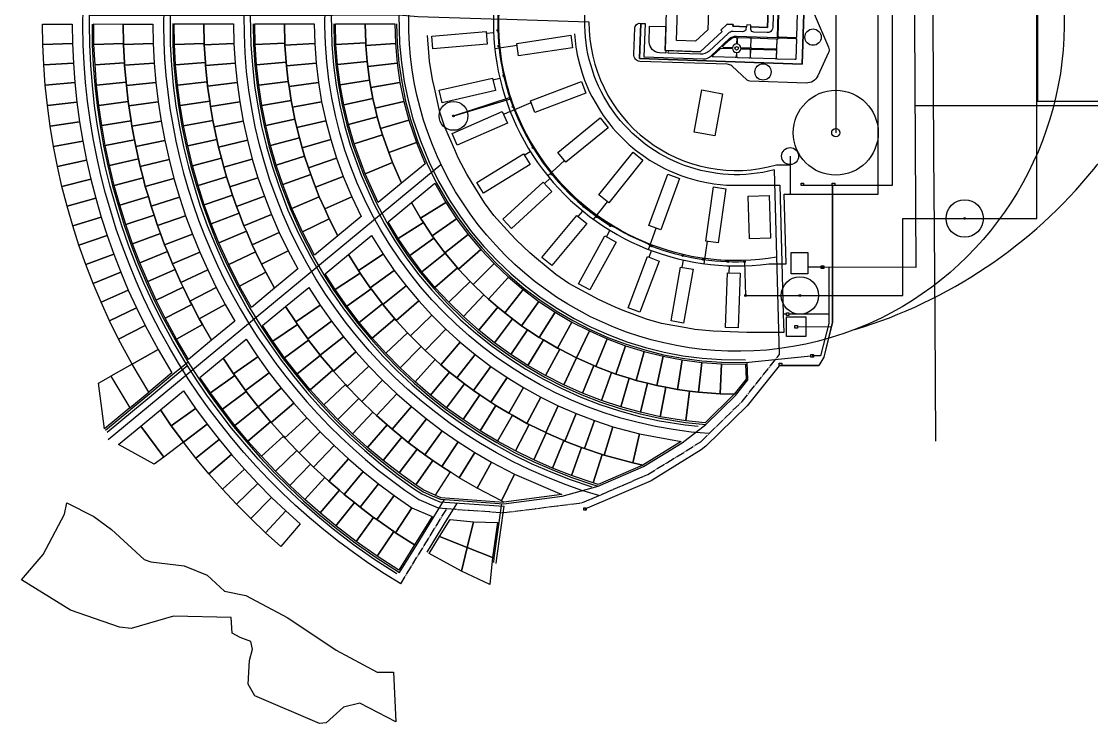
# Model space of a CAD drawing. Header units: millimetres. Extents: x 2242211 to 2245579, y 377443 to 383867.
# Drawn here: x 2242869 to 2244129, y 377443 to 378270 of the extents above; entities that cross this region are included whole.
import ezdxf

# ---------------------------------------------------------------- set-up
doc = ezdxf.new("R2010")
doc.units = ezdxf.units.MM
doc.linetypes.add('DIVIDE', pattern=[26.5, 20, -1.5, 1, -1.5, 1, -1.5])

msp = doc.modelspace()

# ---------------------------------------------------------------- linework, layer by layer
for points in [[(2243643, 381159.8), (2243643, 381161.1), (2243682.6, 381161.1), (2243719.3, 380829.5, 0.151837), (2243765.3, 380732.6, -0.160792), (2243826.1, 380607.7), (2243884.2, 380115.2), (2243901, 379940), (2243894, 379114.7), (2243894, 378076.6), (2243826.5, 378076.6)], [(2243269, 378778.4, 0.49522), (2243336.6, 377706.9), (2243359.6, 377697), (2243369.8, 377696.2)]]:
    msp.add_lwpolyline(points, format="xyb")
at = {"color": 141, "true_color": 0xadddf7}
for points in [[(2243877.7, 378066.5), (2243877.7, 378453.1), (2243877.7, 378501.5), (2243877.7, 379946.7), (2243877.7, 379969.4), (2243863.9, 380113), (2243805.8, 380605.2), (2243809.5, 380617.2), (2243984.7, 380633.1), (2243984.7, 380829.4)], [(2243811.6, 378453.1), (2243827.7, 378453.1), (2243827.7, 378138.9)], [(2243310.7, 377619.4), (2243285, 377636), (2243259.9, 377653.6), (2243235.9, 377672), (2243217.3, 377687.3), (2243199.1, 377703.3), (2243181.5, 377719.8), (2243164.4, 377736.8), (2243147.8, 377754.4), (2243131.8, 377772.5), (2243116.4, 377791.1), (2243101.6, 377810.2), (2243087.3, 377829.7), (2243074.9, 377848), (2243061.2, 377869.4), (2243047.1, 377893.5), (2243033.8, 377918), (2243023, 377939.6), (2243012.9, 377961.6), (2243003.6, 377983.9), (2242994.9, 378006.4), (2242987, 378029.3), (2242979.9, 378052.5), (2242973.3, 378075.6), (2242967.6, 378099.1), (2242962.7, 378122.7), (2242958.5, 378146.5), (2242955, 378170.4), (2242952.4, 378194.5), (2242950.5, 378218.5), (2242949.3, 378242.7), (2242949, 378266.8), (2242949, 378277.3)], [(2243044.1, 378277.4), (2243044.1, 378242.6), (2243045.4, 378218.4), (2243047.7, 378194.3), (2243050.8, 378170.3), (2243054.9, 378145.9), (2243059.8, 378122.2), (2243065.5, 378098.7), (2243072.1, 378075.4), (2243079.5, 378052.4), (2243087.7, 378029.6), (2243096.8, 378007.2), (2243108.3, 377981.5), (2243121.2, 377955.8), (2243135.2, 377930.7), (2243148.5, 377909), (2243160.8, 377890.5), (2243174.8, 377870.9), (2243189.6, 377851.7), (2243205, 377833.1), (2243221.1, 377815), (2243237.9, 377797.6), (2243255.2, 377780.8), (2243273.2, 377764.6), (2243291.7, 377749), (2243310.8, 377734.2), (2243330.4, 377720), (2243340.2, 377713.5), (2243354.2, 377707.5), (2243361.4, 377704.3), (2243436.8, 377699), (2243437.3, 377699.1)], [(2243138.3, 378277.4), (2243139.1, 378242.5), (2243140.8, 378218.3), (2243143.4, 378194.1), (2243147.1, 378170.1), (2243151.7, 378146.2), (2243157.4, 378122.6), (2243164.1, 378099.3), (2243171.8, 378076.2), (2243182.7, 378047.8), (2243195.2, 378020.1), (2243209.5, 377992.3), (2243222.3, 377970.2), (2243234.3, 377951.4), (2243248.1, 377931.6), (2243262.8, 377912.3), (2243278.2, 377893.7), (2243294.4, 377875.7), (2243311.4, 377858.4), (2243329.1, 377841.9), (2243347.5, 377826.1), (2243366.5, 377811.1), (2243386, 377797.1), (2243406.2, 377783.8), (2243427, 377771.3), (2243448.3, 377759.7), (2243470, 377749.1), (2243492.2, 377739.4), (2243514.8, 377730.6), (2243540.5, 377721.9)], [(2243233.4, 378277.5), (2243234.2, 378242.7), (2243236.2, 378218.6), (2243239.3, 378194.6), (2243243.6, 378170.8), (2243249.1, 378147.3), (2243255.9, 378124.1), (2243268.8, 378088.7), (2243284.2, 378054.5), (2243296.5, 378031.4), (2243308.4, 378011.7), (2243322, 377991.5), (2243336.5, 377972.1), (2243352.1, 377953.5), (2243368.5, 377935.7), (2243385.9, 377918.7), (2243404, 377902.7), (2243423, 377887.5), (2243442.2, 377873.7), (2243462.6, 377860.6), (2243483.6, 377848.5), (2243505.3, 377837.5), (2243527.4, 377827.6), (2243550, 377818.8), (2243573.1, 377811.3), (2243596.5, 377804.8), (2243620.2, 377799.6), (2243650.3, 377794.8), (2243665.7, 377793.2)], [(2243313.1, 378277.5), (2243314.2, 378244.1), (2243316.2, 378221.5), (2243319.5, 378199.1), (2243324.2, 378176.7), (2243329.9, 378155.2), (2243338.6, 378129.3), (2243348.9, 378104.3), (2243359.9, 378081.8), (2243372.8, 378059.4), (2243385.3, 378040.5), (2243398.9, 378022.3), (2243413.5, 378004.8), (2243429, 377988.3), (2243445.5, 377972.6), (2243462.8, 377958), (2243481, 377944.3), (2243499.9, 377931.7), (2243519.5, 377920.2), (2243539.7, 377909.9), (2243560.5, 377900.7), (2243581.8, 377892.7), (2243603.5, 377886), (2243625.5, 377880.5), (2243647.8, 377876.2), (2243670.4, 377873.3), (2243693.2, 377871.7), (2243721.6, 377871.4)], [(2243416.3, 378256.2), (2243424.8, 378256.9)], [(2243426.2, 378238.1), (2243452.4, 378242.1)], [(2243424.1, 378201.1), (2243432.2, 378203)], [(2243444.3, 378163.9), (2243468.9, 378174.6)], [(2243444.3, 378163.9), (2243436.5, 378160.5)], [(2243460.9, 378112.4), (2243468, 378116.8)], [(2243488.5, 378088), (2243508.3, 378106.1)], [(2243773.9, 378111.3), (2243773.9, 378066.5)], [(2243484.7, 378079.1), (2243491, 378084.9)], [(2243542.4, 378036.8), (2243558.9, 378057.5)], [(2243524.4, 378040.2), (2243529.7, 378046.6)], [(2243557.7, 378016.3), (2243561.8, 378023.9)], [(2243607.1, 378001.5), (2243616.3, 378026.5)], [(2243672.9, 377984.5), (2243676.6, 378011)], [(2243607.8, 377992.3), (2243610.8, 378000.1)], [(2243647, 377980.4), (2243648.5, 377988.9)], [(2243702.2, 377973.8), (2243702.5, 377982.1)], [(2242969.7, 377786.4), (2242999.6, 377811.1), (2243022, 377829.6), (2243049.2, 377852.1), (2243064.3, 377864.6)], [(2243346.4, 377644.8), (2243358.7, 377664.9), (2243371.1, 377685), (2243382.2, 377702.9)], [(2243428, 377631.6), (2243428.6, 377638), (2243437.3, 377699.1)]]:
    msp.add_lwpolyline(points, dxfattribs=at)
for points in [[(2243872.2, 380434.1), (2243909.5, 380117.9), (2243926.5, 379941.1), (2243923.9, 379647.6), (2243923.8, 379627.6), (2243919.8, 379159.7), (2243919.5, 379124.6), (2243917.2, 378858.4), (2243918.3, 378640.9), (2243918.7, 378559), (2243921.9, 377980), (2243921.9, 377980)], [(2243823.7, 378076.6), (2243823.7, 377915.2), (2243813.6, 377874.5), (2243807.8, 377864.5), (2243761.2, 377864.5), (2243723.4, 377817.1), (2243674.8, 377769.6), (2243669.3, 377765.5), (2243610.4, 377729.1), (2243532.4, 377695.7)], [(2243823.6, 378076.6), (2243823.6, 377915.3), (2243813.5, 377874.6), (2243807.8, 377864.6), (2243764.2, 377864.6)], [(2243823.5, 378076.6), (2243823.5, 377915.3), (2243822.2, 377909.9), (2243782.5, 377910.2)], [(2243823.5, 378076.6), (2243786.9, 378076.6)]]:
    msp.add_lwpolyline(points)
at = {"ltscale": 0.5}
for points in [[(2243909.7, 380312.3), (2243932.4, 380116.9), (2243943, 380010.5), (2243948.4, 379955.7), (2243939.1, 378854.3), (2243940.2, 378630.1), (2243940.8, 378514.7), (2243942.8, 378114.4), (2243943.4, 378024.4), (2243944.2, 377918.8), (2243945.2, 377775.6)], [(2242971.1, 377777.8), (2243362.7, 378101.5)], [(2243755.3, 378095), (2243761.2, 377877.4)]]:
    msp.add_lwpolyline(points, dxfattribs=at)
for points in [[(2243850, 377907, 0.149209), (2244131.5, 378095.9, -0.002745), (2244198, 378175.6, -0.007065), (2244366.7, 378370.2, -0.021203), (2244487.6, 378485.1, -0.022802), (2244581.9, 378561.3, -0.032688), (2244793.7, 378703, -0.064966), (2245267.1, 378899.8)], [(2243315.4, 377607.8, -0.489306), (2243169.2, 378815.7, -0.1481)], [(2243548.8, 377711.5, -0.675308), (2243442.4, 378782.3, -0.137026)], [(2243678.6, 377784.5, -0.812564), (2243546.9, 378724.6, -0.128175)], [(2243758.1, 377992.2, -1.156546), (2243744.8, 378546.4, -1.125051)], [(2243755.3, 378095, -1.259301), (2243747.8, 378443.4, -1.287554)]]:
    msp.add_lwpolyline(points, format="xyb", dxfattribs=at)
at = {"color": 32, "true_color": 0xcd6928}
for points in [[(2243979.5, 378037.9), (2244064.4, 378037.9), (2244064.4, 378799.3)], [(2244065.4, 378799.3), (2244065.4, 378175.9), (2244214.2, 378175.9), (2244335.3, 378084.6), (2244366.5, 378124.4)], [(2243444.4, 378178.4), (2243377.6, 378158.3)], [(2243785.5, 377947.2), (2243906.5, 377947.2), (2243906.5, 378037.9), (2243979.5, 378037.9)], [(2243720.2, 377987.1), (2243721.5, 377947.2), (2243785.5, 377947.2)]]:
    msp.add_lwpolyline(points, dxfattribs=at)
at = {"ltscale": 0.5}
msp.add_lwpolyline([(2243881.3, 377920.5, -0.744104), (2243379.1, 378465.8, -0.373362), (2243863.2, 378624.6, -0.637255)], format="xyb", close=True, dxfattribs=at)
at = {"color": 141, "true_color": 0xadddf7}
for points in [[(2243877.7, 378501.5), (2243751.1, 378501.5), (2243749.5, 378554.7), (2243711.7, 378554.7, 1.070125), (2243749, 377984.5), (2243769.3, 377984.5), (2243767.1, 378066.5), (2243877.7, 378066.5)], [(2242949, 378277.3), (2243025.6, 378277.4), (2243045.2, 378277.4), (2243122.6, 378277.4), (2243140.2, 378277.4), (2243217.2, 378277.4), (2243235.1, 378277.4), (2243313.1, 378277.5), (2243335.6, 378275.6), (2243421.9, 378272.9), (2243440.3, 378272.4), (2243537.1, 378269.4, 0.500083), (2243758.1, 378101), (2243773.9, 378101)]]:
    msp.add_lwpolyline(points, format="xyb", dxfattribs=at)
at = {"color": 32, "true_color": 0xcd6928}
for points in [[(2243661.1, 378545.2, 0.457866), (2243444.4, 378178.4, 0.418295)], [(2243377.6, 378158.7), (2243444.7, 378180.7, 0.221533), (2243606.8, 378008), (2243610.7, 378005.4)], [(2243444.4, 378178.4, 0.174001), (2243562.5, 378029.3, 0.278184)], [(2243610.7, 378005.4, 0.099937), (2243720.2, 377987.1)]]:
    msp.add_lwpolyline(points, format="xyb", dxfattribs=at)
at = {"color": 11, "true_color": 0xf27172}
for points in [[(2243780.1, 378322, -0.299086), (2243785.5, 378318.6), (2243819.1, 378239.6, -0.2275), (2243819.3, 378233.5), (2243806.7, 378205.8, -0.291005), (2243792.8, 378197.3), (2243726.7, 378199.6, -0.148537), (2243723.5, 378200.7), (2243705.3, 378217.7, 0.165352), (2243699.9, 378219.4), (2243597.1, 378222.9, -0.422834), (2243590, 378231.2), (2243591, 378261.8, -0.369897), (2243596.4, 378267.7), (2243598.1, 378267.6), (2243596.7, 378226.2), (2243788.1, 378219.7), (2243790.1, 378279), (2243796.8, 378282.9)], [(2243748.3, 378294), (2243750.9, 378293.9, -0.36995), (2243754.5, 378290.4), (2243753.5, 378262.6, -0.420223), (2243746.5, 378256.7), (2243731.4, 378257.2, -0.366849), (2243727.6, 378260.6), (2243727.7, 378263.5), (2243747.2, 378262.8)], [(2243598.1, 378267.6), (2243603.3, 378267.5), (2243601.9, 378228.2), (2243671.6, 378225.9, 0.213449), (2243680.9, 378229.6), (2243702.5, 378249.8, -0.182271), (2243710.7, 378252.6), (2243758.9, 378250.9), (2243759.9, 378280), (2243765.7, 378279.8), (2243790.1, 378279), (2243788.1, 378219.7), (2243596.7, 378226.2)], [(2243782.4, 378279.1), (2243781.5, 378251.6, -0.414214), (2243780.4, 378250.6), (2243760.9, 378251.3, -0.414214), (2243759.9, 378252.3), (2243760.8, 378279.2), (2243766.9, 378279), (2243766.9, 378279.6)], [(2243627.6, 378263.9), (2243626.7, 378235.7), (2243627.8, 378235.6), (2243627.7, 378232.6), (2243620.1, 378232.9, -0.373779), (2243607.9, 378245.5), (2243608.5, 378264.5)], [(2243722.1, 378263.7), (2243722, 378260.5, -0.274212), (2243717.9, 378257.7), (2243706.7, 378258.1, 0.198544), (2243701, 378255.7), (2243678.5, 378234.8, -0.17266), (2243668.2, 378231.2), (2243630.5, 378232.5), (2243630.6, 378235.5), (2243668.2, 378234.2), (2243693.8, 378258.1), (2243692.3, 378259.8), (2243699.7, 378266.6), (2243706.7, 378266.4), (2243706.6, 378264.2)], [(2243695, 378241.1), (2243702.1, 378247.7, -0.179306), (2243709.5, 378251.2), (2243710.3, 378251.1, -0.414214), (2243711.2, 378250.1), (2243711, 378243.4, 0.37633), (2243706, 378239), (2243695.6, 378239.3, -0.668474)], [(2243711.8, 378243.3), (2243712, 378250.1, -0.414214), (2243713, 378251), (2243726.6, 378250.6, -0.414214), (2243727.6, 378249.5), (2243727.2, 378239.3, -0.414214), (2243726.2, 378238.3), (2243716, 378238.6, 0.351521)], [(2243729.1, 378250.5), (2243757.3, 378249.5, -0.414214), (2243758.3, 378248.5), (2243757.9, 378238.2, -0.414214), (2243756.9, 378237.2), (2243728.7, 378238.2, -0.414214), (2243727.7, 378239.2), (2243728.1, 378249.5, -0.414214)], [(2243758, 378226.6), (2243758.8, 378249.5), (2243759.8, 378249.4), (2243759.8, 378249.7, -0.414214), (2243760.8, 378250.7), (2243780.4, 378250, -0.414214), (2243781.4, 378249), (2243780.6, 378225.8, -0.414214), (2243779.6, 378224.9), (2243759, 378225.6, -0.414214)], [(2243692.7, 378238.5), (2243706, 378238.1, 0.378713), (2243710.7, 378233.3), (2243710.5, 378228.2, -0.414214), (2243709.4, 378227.3), (2243683.6, 378228.1, -0.668474), (2243683, 378229.9), (2243692, 378238.2, -0.1987)], [(2243711.3, 378228.2), (2243711.4, 378233.3, 0.353866), (2243716, 378237.7), (2243726.2, 378237.4, -0.414214), (2243727.1, 378236.3), (2243726.8, 378227.7, -0.414214), (2243725.8, 378226.7), (2243712.2, 378227.2, -0.414214)], [(2243728.7, 378237.3), (2243756.9, 378236.3, -0.414214), (2243757.8, 378235.3), (2243757.5, 378226.6, -0.414214), (2243756.5, 378225.7), (2243728.3, 378226.6, -0.414214), (2243727.3, 378227.7), (2243727.6, 378236.3, -0.414214)]]:
    msp.add_lwpolyline(points, format="xyb", close=True, dxfattribs=at)
msp.add_lwpolyline([(2243748.3, 378294.2), (2243747.2, 378262.8), (2243727.7, 378263.5), (2243727.8, 378265.6), (2243722.8, 378265.8), (2243722.7, 378263.7), (2243706.6, 378264.2), (2243706.7, 378266.4), (2243699.7, 378266.6), (2243692.3, 378259.8), (2243693.8, 378258.1), (2243668.2, 378234.2), (2243626.7, 378235.7), (2243629, 378303.7)], dxfattribs=at)
msp.add_lwpolyline([(2243640.1, 378247.4), (2243641.3, 378283.8), (2243677.8, 378282.6), (2243677.1, 378260.1), (2243662.6, 378246.6)], close=True, dxfattribs=at)
for points in [[(2242894, 378242.7), (2242893.6, 378266.8), (2242928.6, 378266.8), (2242928.9, 378243.8)], [(2242954.3, 378242.8), (2242954, 378266.9), (2242988.6, 378266.8), (2242989, 378244)], [(2242989, 378242.6), (2242989, 378244), (2242988.6, 378266.8), (2243023.6, 378266.8), (2243024, 378243.8)], [(2243049.1, 378242.7), (2243048.6, 378266.9), (2243083.6, 378266.9), (2243084, 378244.1)], [(2243084.1, 378242.4), (2243084, 378244.1), (2243083.6, 378266.9), (2243118.6, 378267), (2243119.1, 378243.8)], [(2243144.1, 378242.7), (2243143.6, 378267), (2243178.6, 378267), (2243179.1, 378244.3)], [(2243179.2, 378242.1), (2243179.1, 378244.3), (2243178.6, 378267), (2243213.6, 378267), (2243214.2, 378243.8)], [(2243239.2, 378242.9), (2243238.6, 378267), (2243273.6, 378267.1), (2243274.2, 378244.8)], [(2243274.4, 378241.7), (2243274.2, 378244.8), (2243273.6, 378267.1), (2243308.5, 378267.1), (2243309.2, 378243.8)], [(2242895.1, 378218.7), (2242894, 378242.7), (2242928.9, 378243.8), (2242930, 378220.8)], [(2242955.5, 378218.9), (2242954.3, 378242.8), (2242989, 378244), (2242989, 378242.6), (2242990.1, 378221.1)], [(2242990.3, 378218.4), (2242990.1, 378221.1), (2242989, 378242.6), (2243024, 378243.8), (2243025.2, 378220.9)], [(2243050.4, 378218.8), (2243049.1, 378242.7), (2243084, 378244.1), (2243084.1, 378242.4), (2243085.4, 378221.4)], [(2243085.6, 378218.1), (2243085.4, 378221.4), (2243084.1, 378242.4), (2243119.1, 378243.8), (2243120.5, 378220.9)], [(2243145.7, 378218.7), (2243144.1, 378242.7), (2243179.1, 378244.3), (2243179.2, 378242.1), (2243180.6, 378221.8), (2243145.7, 378218.7)], [(2243181.1, 378217.6), (2243180.6, 378221.8), (2243179.2, 378242.1), (2243214.2, 378243.8), (2243215.8, 378220.9)], [(2243241.1, 378219.1), (2243239.2, 378242.9), (2243274.2, 378244.8), (2243274.4, 378241.7), (2243275.9, 378222.7)], [(2243276.7, 378216.8), (2243275.9, 378222.7), (2243274.4, 378241.7), (2243309.2, 378243.8), (2243311.3, 378220.9)], [(2242896.9, 378194.8), (2242895.1, 378218.7), (2242930, 378220.8), (2242931.7, 378197.9)], [(2242957.4, 378194.9), (2242955.5, 378218.9), (2242990.1, 378221.1), (2242990.3, 378218.4), (2242992, 378198.3)], [(2242992.4, 378194.4), (2242990.3, 378218.4), (2243025.2, 378220.9), (2243027.2, 378197.9)], [(2243052.6, 378194.9), (2243050.4, 378218.8), (2243085.4, 378221.4), (2243085.6, 378218.1), (2243087.5, 378198.8)], [(2243085.6, 378218.1), (2243120.5, 378220.9), (2243122.8, 378198), (2243088, 378193.8), (2243087.5, 378198.8)], [(2243145.7, 378218.7), (2243180.6, 378221.8), (2243181.1, 378217.6), (2243183.1, 378199.3), (2243148.4, 378194.8)], [(2243181.1, 378217.6), (2243215.8, 378220.9), (2243218.5, 378198.1), (2243184, 378193.2), (2243183.1, 378199.3)], [(2243241.1, 378219.1), (2243275.9, 378222.7), (2243276.7, 378216.8), (2243278.8, 378200.8), (2243244.2, 378195.4)], [(2243280.4, 378192.1), (2243278.8, 378200.8), (2243276.7, 378216.8), (2243311.3, 378220.9), (2243314.6, 378198.2)], [(2242899.4, 378170.9), (2242896.9, 378194.8), (2242931.7, 378197.9), (2242934.1, 378175)], [(2242960, 378171.1), (2242957.4, 378194.9), (2242992, 378198.3), (2242992.4, 378194.4), (2242994.6, 378175.5)], [(2242995.2, 378170.4), (2242994.6, 378175.5), (2242992.4, 378194.4), (2243027.2, 378197.9), (2243029.9, 378175.1)], [(2243055.7, 378171.1), (2243052.6, 378194.9), (2243087.5, 378198.8), (2243088, 378193.8), (2243090.5, 378176.2)], [(2243091.4, 378169.7), (2243090.5, 378176.2), (2243088, 378193.8), (2243122.8, 378198), (2243125.9, 378175.2)], [(2243148.4, 378194.8), (2243183.1, 378199.3), (2243184, 378193.2), (2243186.5, 378177), (2243152, 378170.9)], [(2243184, 378193.2), (2243218.5, 378198.1), (2243222.3, 378175.4), (2243188, 378168.9), (2243186.5, 378177)], [(2243248.5, 378171.9), (2243244.2, 378195.4), (2243278.8, 378200.8), (2243280.4, 378192.1), (2243282.8, 378179)], [(2243280.4, 378192.1), (2243314.6, 378198.2), (2243319.3, 378175.6), (2243285.5, 378167.6), (2243282.8, 378179)], [(2242902.7, 378146.4), (2242899.4, 378170.9), (2242934.1, 378175), (2242937.3, 378151.7)], [(2242963.4, 378147.3), (2242960, 378171.1), (2242994.6, 378175.5), (2242995.2, 378170.4), (2242997.9, 378152.8)], [(2242998.9, 378146.5), (2242997.9, 378152.8), (2242995.2, 378170.4), (2243029.9, 378175.1), (2243033.4, 378152.4)], [(2243059.8, 378146.8), (2243055.7, 378171.1), (2243090.5, 378176.2), (2243091.4, 378169.7), (2243094.3, 378153.2)], [(2243095.7, 378145.7), (2243094.3, 378153.2), (2243091.4, 378169.7), (2243125.9, 378175.2), (2243130, 378152.6)], [(2243152, 378170.9), (2243186.5, 378177), (2243188, 378168.9), (2243190.8, 378154.8), (2243156.6, 378147.3)], [(2243188, 378168.9), (2243222.3, 378175.4), (2243227.1, 378153), (2243193.2, 378144.9), (2243190.8, 378154.8)], [(2243254, 378148.6), (2243248.5, 378171.9), (2243282.8, 378179), (2243285.5, 378167.6), (2243287.8, 378157.5)], [(2243285.5, 378167.6), (2243319.3, 378175.6), (2243325.1, 378153.7), (2243291.8, 378143.8), (2243287.8, 378157.5)], [(2243156.6, 378147.3), (2243190.8, 378154.8), (2243193.2, 378144.9), (2243196.1, 378132.8), (2243162.3, 378123.9)], [(2243260.6, 378125.6), (2243254, 378148.6), (2243287.8, 378157.5), (2243291.8, 378143.8), (2243294, 378136.2)], [(2242906.6, 378122.7), (2242902.7, 378146.4), (2242937.3, 378151.7), (2242941.1, 378129)], [(2242967.6, 378123.7), (2242963.4, 378147.3), (2242997.9, 378152.8), (2242998.9, 378146.5), (2243001.9, 378130.4)], [(2243003.4, 378122.7), (2243001.9, 378130.4), (2242998.9, 378146.5), (2243033.4, 378152.4), (2243037.7, 378129.8)], [(2243064.6, 378123.3), (2243059.8, 378146.8), (2243094.3, 378153.2), (2243095.7, 378145.7), (2243098.9, 378131)], [(2243100.9, 378121.9), (2243098.9, 378131), (2243095.7, 378145.7), (2243130, 378152.6), (2243134.9, 378130.1)], [(2243193.2, 378144.9), (2243227.1, 378153), (2243233, 378130.7), (2243199.4, 378121.1), (2243196.1, 378132.8)], [(2243291.8, 378143.8), (2243325.1, 378153.7), (2243333.9, 378127.5), (2243301.5, 378115.4), (2243294, 378136.2)], [(2242972.5, 378100.2), (2242967.6, 378123.7), (2243001.9, 378130.4), (2243003.4, 378122.7), (2243006.7, 378108)], [(2243008.7, 378099.1), (2243006.7, 378108), (2243003.4, 378122.7), (2243037.7, 378129.8), (2243042.7, 378107.3)], [(2243064.6, 378123.3), (2243098.9, 378131), (2243100.9, 378121.9), (2243104.3, 378108.9), (2243070.3, 378099.9)], [(2243107, 378098.3), (2243104.3, 378108.9), (2243100.9, 378121.9), (2243134.9, 378130.1), (2243140.7, 378107.8)], [(2243162.3, 378123.9), (2243196.1, 378132.8), (2243199.4, 378121.1), (2243202.3, 378111.1), (2243168.9, 378100.7)], [(2243199.4, 378121.1), (2243233, 378130.7), (2243239.8, 378108.8), (2243206.8, 378097.6), (2243202.3, 378111.1)], [(2243273.4, 378090.6), (2243260.6, 378125.6), (2243294, 378136.2), (2243301.5, 378115.4), (2243305.7, 378103.7)], [(2242911.3, 378099.1), (2242906.6, 378122.7), (2242941.1, 378129), (2242945.5, 378106.4)], [(2243301.5, 378115.4), (2243333.9, 378127.5), (2243344.2, 378102.4), (2243316.4, 378079.4), (2243305.7, 378103.7)], [(2242916.6, 378075.7), (2242911.3, 378099.1), (2242945.5, 378106.4), (2242950.6, 378084)], [(2242978.2, 378076.9), (2242972.5, 378100.2), (2243006.7, 378108), (2243008.7, 378099.1), (2243012.1, 378085.7)], [(2243014.7, 378075.7), (2243012.1, 378085.7), (2243008.7, 378099.1), (2243042.7, 378107.3), (2243048.4, 378085)], [(2243070.3, 378099.9), (2243104.3, 378108.9), (2243107, 378098.3), (2243110.5, 378087), (2243076.8, 378076.8)], [(2243114.1, 378075), (2243110.5, 378087), (2243107, 378098.3), (2243140.7, 378107.8), (2243147.4, 378085.8)], [(2243168.9, 378100.7), (2243202.3, 378111.1), (2243206.8, 378097.6), (2243209.5, 378089.6), (2243176.5, 378077.9)], [(2243206.8, 378097.6), (2243239.8, 378108.8), (2243247.7, 378087.2), (2243215.3, 378074.6), (2243209.5, 378089.6)], [(2243273.4, 378090.6), (2243305.7, 378103.7), (2243316.4, 378079.4), (2243288.8, 378056.6)], [(2242922.6, 378052.4), (2242916.6, 378075.7), (2242950.6, 378084), (2242956.3, 378061.7)], [(2242984.6, 378053.7), (2242978.2, 378076.9), (2243012.1, 378085.7), (2243014.7, 378075.7), (2243018.3, 378063.7)], [(2243021.5, 378052.5), (2243018.3, 378063.7), (2243014.7, 378075.7), (2243048.4, 378085), (2243054.9, 378063)], [(2243084.2, 378054), (2243076.8, 378076.8), (2243110.5, 378087), (2243114.1, 378075), (2243117.4, 378065.4)], [(2243122, 378052), (2243117.4, 378065.4), (2243114.1, 378075), (2243147.4, 378085.8), (2243154.9, 378064.1)], [(2243176.5, 378077.9), (2243209.5, 378089.6), (2243215.3, 378074.6), (2243219.6, 378063.3), (2243187.3, 378049.8)], [(2243226, 378049.1), (2243219.6, 378063.3), (2243215.3, 378074.6), (2243247.7, 378087.2), (2243257.7, 378063.4)], [(2243338.8, 378038.4), (2243328.2, 378056.7), (2243355.6, 378079.3), (2243368.6, 378056.8)], [(2243789.9, 378079.6), (2243789.9, 378076.6), (2243786.9, 378076.6), (2243786.9, 378079.6)], [(2243823.5, 378079.6), (2243826.5, 378079.6), (2243826.5, 378076.6), (2243823.5, 378076.6)], [(2242929.3, 378029.4), (2242922.6, 378052.4), (2242956.3, 378061.7), (2242962.7, 378039.6)], [(2242991.7, 378030.8), (2242984.6, 378053.7), (2243018.3, 378063.7), (2243021.5, 378052.5), (2243025.1, 378041.8)], [(2243029.2, 378029.6), (2243025.1, 378041.8), (2243021.5, 378052.5), (2243054.9, 378063), (2243062.2, 378041.1)], [(2243084.2, 378054), (2243117.4, 378065.4), (2243122, 378052), (2243125.2, 378044), (2243092.4, 378031.4)], [(2243122, 378052), (2243154.9, 378064.1), (2243163.2, 378042.6), (2243130.9, 378029.3), (2243125.2, 378044)], [(2243187.3, 378049.8), (2243219.6, 378063.3), (2243226, 378049.1), (2243231.2, 378037.5), (2243199.7, 378022.3)], [(2243231.2, 378037.5), (2243226, 378049.1), (2243257.7, 378063.4), (2243269, 378040.2), (2243241.4, 378017.4)], [(2243312.6, 378014.3), (2243300.8, 378034), (2243328.2, 378056.7), (2243338.8, 378038.4), (2243342.3, 378033.2)], [(2243352.6, 378017.6), (2243342.3, 378033.2), (2243338.8, 378038.4), (2243368.6, 378056.8), (2243381.2, 378037.6)], [(2242999.6, 378008.2), (2242991.7, 378030.8), (2243025.1, 378041.8), (2243029.2, 378029.6), (2243032.6, 378020.2)], [(2243037.5, 378006.9), (2243032.6, 378020.2), (2243029.2, 378029.6), (2243062.2, 378041.1), (2243070.1, 378019.6)], [(2243101.4, 378009.2), (2243092.4, 378031.4), (2243125.2, 378044), (2243130.9, 378029.3), (2243133.7, 378022.9)], [(2243140.6, 378007), (2243133.7, 378022.9), (2243130.9, 378029.3), (2243163.2, 378042.6), (2243172.4, 378021.5)], [(2242936.6, 378006.5), (2242929.3, 378029.4), (2242962.7, 378039.6), (2242969.8, 378017.7)], [(2243199.7, 378022.3), (2243231.2, 378037.5), (2243241.4, 378017.4), (2243213.9, 377994.7)], [(2243312.6, 378014.3), (2243342.3, 378033.2), (2243352.6, 378017.6), (2243354.6, 378014.8), (2243326.1, 377994.4)], [(2243367.5, 377997.5), (2243354.6, 378014.8), (2243352.6, 378017.6), (2243381.2, 378037.6), (2243395, 378019.2)], [(2242944.7, 377983.8), (2242936.6, 378006.5), (2242969.8, 378017.7), (2242977.5, 377996)], [(2243008.2, 377985.7), (2242999.6, 378008.2), (2243032.6, 378020.2), (2243037.5, 378006.9), (2243040.8, 377998.9)], [(2243046.6, 377984.5), (2243040.8, 377998.9), (2243037.5, 378006.9), (2243070.1, 378019.6), (2243078.8, 377998.3)], [(2243112.9, 377983.6), (2243101.4, 378009.2), (2243133.7, 378022.9), (2243140.6, 378007), (2243144.6, 377998.7)], [(2243151.7, 377983.9), (2243144.6, 377998.7), (2243140.6, 378007), (2243172.4, 378021.5), (2243182.9, 377999.8)], [(2243265.6, 377976.6), (2243253.9, 377995.3), (2243281.2, 378017.9), (2243294.9, 377995.8)], [(2243383.5, 377978.3), (2243382.2, 377979.9), (2243367.9, 377997), (2243367.5, 377997.5), (2243395, 378019.2), (2243409.7, 378001.5)], [(2243340.5, 377975.2), (2243326.1, 377994.4), (2243354.6, 378014.8), (2243367.5, 377997.5), (2243367.9, 377997)], [(2242953.4, 377961.4), (2242944.7, 377983.8), (2242977.5, 377996), (2242985.8, 377974.6)], [(2243017.5, 377963.6), (2243008.2, 377985.7), (2243040.8, 377998.9), (2243046.6, 377984.5), (2243049.7, 377977.8)], [(2243056.5, 377962.5), (2243049.7, 377977.8), (2243046.6, 377984.5), (2243078.8, 377998.3), (2243088.2, 377977.3)], [(2243125.7, 377958.2), (2243112.9, 377983.6), (2243144.6, 377998.7), (2243151.7, 377983.9), (2243156.8, 377974.6)], [(2243166.9, 377955.8), (2243156.8, 377974.6), (2243151.7, 377983.9), (2243182.9, 377999.8), (2243194.3, 377978.5)], [(2243238.4, 377954.2), (2243226.6, 377972.8), (2243253.9, 377995.3), (2243265.6, 377976.6), (2243267.6, 377973.6)], [(2243279.6, 377956.3), (2243267.6, 377973.6), (2243265.6, 377976.6), (2243294.9, 377995.8), (2243307.9, 377976.8)], [(2243355.8, 377956.8), (2243340.5, 377975.2), (2243367.9, 377997), (2243382.2, 377979.9)], [(2243400.6, 377960.1), (2243397.3, 377963.6), (2243383.5, 377978.3), (2243409.7, 378001.5), (2243425.5, 377984.7)], [(2243372.1, 377939.2), (2243355.8, 377956.8), (2243382.2, 377979.9), (2243383.5, 377978.3), (2243397.3, 377963.6)], [(2243418.8, 377942.8), (2243413.2, 377948.1), (2243400.6, 377960.1), (2243425.5, 377984.7), (2243442.2, 377968.9)], [(2242962.7, 377939.3), (2242953.4, 377961.4), (2242985.8, 377974.6), (2242994.7, 377953.4)], [(2243027.5, 377941.8), (2243017.5, 377963.6), (2243049.7, 377977.8), (2243056.5, 377962.5), (2243059.2, 377956.9)], [(2243067.1, 377940.7), (2243059.2, 377956.9), (2243056.5, 377962.5), (2243088.2, 377977.3), (2243098.3, 377956.6)], [(2243139.6, 377933.2), (2243125.7, 377958.2), (2243156.8, 377974.6), (2243166.9, 377955.8)], [(2243252.1, 377934.5), (2243238.4, 377954.2), (2243267.6, 377973.6), (2243279.6, 377956.3), (2243280.5, 377955.1)], [(2243294.5, 377936.7), (2243294.1, 377937.2), (2243280.5, 377955.1), (2243279.6, 377956.3), (2243307.9, 377976.8), (2243321.8, 377958.5)], [(2243437.9, 377926.6), (2243429.9, 377933.4), (2243418.8, 377942.8), (2243442.2, 377968.9), (2243459.7, 377954.1)], [(2242972.7, 377917.5), (2242962.7, 377939.3), (2242994.7, 377953.4), (2243004.3, 377932.5)], [(2243038.2, 377920.3), (2243027.5, 377941.8), (2243059.2, 377956.9), (2243067.1, 377940.7), (2243069.4, 377936.4)], [(2243078.2, 377919.8), (2243069.4, 377936.4), (2243067.1, 377940.7), (2243098.3, 377956.6), (2243108.9, 377936.7)], [(2243179.9, 377934.2), (2243207.2, 377956.7), (2243220.8, 377935.7), (2243191.8, 377916)], [(2243266.7, 377915.4), (2243252.1, 377934.5), (2243280.5, 377955.1), (2243294.1, 377937.2)], [(2243310.2, 377917.8), (2243308.5, 377919.9), (2243294.5, 377936.7), (2243321.8, 377958.5), (2243336.6, 377940.8)], [(2243372.1, 377939.2), (2243397.3, 377963.6), (2243400.6, 377960.1), (2243413.2, 377948.1), (2243389.3, 377922.4)], [(2243457.8, 377911.6), (2243447.2, 377919.6), (2243437.9, 377926.6), (2243459.7, 377954.1), (2243478.1, 377940.2)], [(2243326.9, 377899.6), (2243323.6, 377903.2), (2243310.2, 377917.8), (2243336.6, 377940.8), (2243352.1, 377923.9)], [(2243413.2, 377948.1), (2243418.8, 377942.8), (2243429.9, 377933.4), (2243407.3, 377906.5), (2243389.3, 377922.4)], [(2243478.1, 377940.2), (2243497.3, 377927.5), (2243478.6, 377897.7), (2243464.8, 377906.9), (2243457.8, 377911.6)], [(2242983.3, 377895.9), (2242972.7, 377917.5), (2243004.3, 377932.5), (2243014.5, 377911.8)], [(2243051.4, 377895.9), (2243038.2, 377920.3), (2243069.4, 377936.4), (2243078.2, 377919.8), (2243082, 377913.2)], [(2243092.8, 377894.6), (2243082, 377913.2), (2243078.2, 377919.8), (2243108.9, 377936.7), (2243120.1, 377917.1)], [(2243164.9, 377893.4), (2243152.7, 377911.7), (2243179.9, 377934.2), (2243191.8, 377916), (2243193.8, 377913.2)], [(2243191.8, 377916), (2243220.8, 377935.7), (2243234, 377916.9), (2243205.9, 377896.2), (2243193.8, 377913.2)], [(2243282, 377896.9), (2243266.7, 377915.4), (2243294.1, 377937.2), (2243294.5, 377936.7), (2243308.5, 377919.9)], [(2243426, 377891.5), (2243407.3, 377906.5), (2243429.9, 377933.4), (2243437.9, 377926.6), (2243447.2, 377919.6)], [(2243497.3, 377927.5), (2243517.1, 377915.8), (2243500.2, 377885.1), (2243483.5, 377894.9), (2243478.6, 377897.7)], [(2243205.9, 377896.2), (2243234, 377916.9), (2243248, 377898.7), (2243220.7, 377876.8), (2243207, 377894.7)], [(2243298.1, 377879.1), (2243282, 377896.9), (2243308.5, 377919.9), (2243310.2, 377917.8), (2243323.6, 377903.2)], [(2243352.1, 377923.9), (2243368.4, 377907.7), (2243344.3, 377882.3), (2243339.4, 377887.1), (2243326.9, 377899.6)], [(2243445, 377877.9), (2243426, 377891.5), (2243447.2, 377919.6), (2243457.8, 377911.6), (2243464.8, 377906.9)], [(2243517.1, 377915.8), (2243537.6, 377905.4), (2243522.4, 377873.6), (2243502.7, 377883.8), (2243500.2, 377885.1)], [(2243792.5, 377921.9), (2243792.5, 377898.8), (2243769.5, 377898.8), (2243769.5, 377921.9)], [(2242999.2, 377866.4), (2242983.3, 377895.9), (2243014.5, 377911.8), (2243029.7, 377883.6)], [(2243051.4, 377895.9), (2243082, 377913.2), (2243092.8, 377894.6), (2243065.5, 377872)], [(2243178.8, 377873.8), (2243164.9, 377893.4), (2243193.8, 377913.2), (2243205.9, 377896.2), (2243207, 377894.7)], [(2243314.9, 377862), (2243298.1, 377879.1), (2243323.6, 377903.2), (2243326.9, 377899.6), (2243339.4, 377887.1)], [(2243368.4, 377907.7), (2243385.5, 377892.2), (2243362.6, 377865.7), (2243355.9, 377871.8), (2243344.3, 377882.3)], [(2243445, 377877.9), (2243464.8, 377906.9), (2243478.6, 377897.7), (2243483.5, 377894.9), (2243465.2, 377864.9)], [(2243537.6, 377905.4), (2243558.6, 377896.1), (2243545.3, 377863.5), (2243542.8, 377864.6), (2243522.5, 377873.6), (2243522.4, 377873.6)], [(2243782.5, 377911.9), (2243782.5, 377908.8), (2243779.5, 377908.8), (2243779.5, 377911.9)], [(2243118.6, 377854.9), (2243106.2, 377873.2), (2243133.3, 377895.7), (2243147.3, 377874.9)], [(2243178.8, 377873.8), (2243207, 377894.7), (2243220.7, 377876.8), (2243220.8, 377876.7), (2243193.5, 377854.8)], [(2243248, 377898.7), (2243262.7, 377881), (2243236.3, 377858.1), (2243235.4, 377859.2), (2243220.8, 377876.7), (2243220.7, 377876.8)], [(2243385.5, 377892.2), (2243403.2, 377877.6), (2243381.5, 377850.1), (2243373, 377857.1), (2243362.6, 377865.7)], [(2243486, 377852.9), (2243465.2, 377864.9), (2243483.5, 377894.9), (2243500.2, 377885.1), (2243502.7, 377883.8)], [(2243558.6, 377896.1), (2243580.2, 377888), (2243568.7, 377854.7), (2243563.6, 377856.6), (2243545.3, 377863.5)], [(2243018.8, 377833.5), (2242999.2, 377866.4), (2243029.7, 377883.6), (2243046, 377856)], [(2243262.7, 377881), (2243278.1, 377863.9), (2243252.5, 377840), (2243250.5, 377842.2), (2243236.3, 377858.1)], [(2243332.5, 377845.6), (2243314.9, 377862), (2243339.4, 377887.1), (2243344.3, 377882.3), (2243355.9, 377871.8)], [(2243403.2, 377877.6), (2243421.6, 377863.7), (2243401.2, 377835.3), (2243390.7, 377843.2), (2243381.5, 377850.1)], [(2243486, 377852.9), (2243502.7, 377883.8), (2243522.4, 377873.6), (2243522.5, 377873.6), (2243507.4, 377842)], [(2243580.2, 377888), (2243602.1, 377881.1), (2243592.6, 377847.2), (2243584.6, 377849.7), (2243568.7, 377854.7)], [(2243602.1, 377881.1), (2243624.4, 377875.6), (2243616.9, 377841.1), (2243606.1, 377843.8), (2243592.6, 377847.2)], [(2242999.2, 377866.4), (2242974.3, 377852.3), (2242996.4, 377814.9), (2243018.8, 377833.5)], [(2243079, 377850.8), (2243106.2, 377873.2), (2243118.6, 377854.9), (2243120.1, 377852.8), (2243091.4, 377832.6)], [(2243118.6, 377854.9), (2243147.3, 377874.9), (2243160.7, 377856.3), (2243132.7, 377835.3), (2243120.1, 377852.8)], [(2243208.8, 377836.3), (2243193.5, 377854.8), (2243220.8, 377876.7), (2243235.4, 377859.2)], [(2243350.7, 377830), (2243332.5, 377845.6), (2243355.9, 377871.8), (2243362.6, 377865.7), (2243373, 377857.1)], [(2243507.4, 377842), (2243522.5, 377873.6), (2243542.8, 377864.6), (2243529.3, 377832.2)], [(2243529.3, 377832.2), (2243542.8, 377864.6), (2243545.3, 377863.5), (2243563.6, 377856.6), (2243551.7, 377823.6)], [(2243624.4, 377875.6), (2243647, 377871.3), (2243641.4, 377836.5), (2243627.8, 377839.1), (2243616.9, 377841.1)], [(2243647, 377871.3), (2243669.9, 377868.3), (2243666.2, 377833.2), (2243655.4, 377834.6), (2243641.4, 377836.5)], [(2243669.9, 377868.3), (2243693, 377866.7), (2243691.4, 377831.3), (2243666.2, 377833.2)], [(2243693, 377866.7), (2243721.6, 377866.4), (2243722.3, 377848.7), (2243708.1, 377830.9), (2243691.4, 377831.3)], [(2243764.2, 377867.6), (2243764.2, 377864.6), (2243761.2, 377864.6), (2243761.2, 377867.6)], [(2242996.4, 377814.9), (2242966.6, 377790.3), (2242959.6, 377844), (2242974.3, 377852.3)], [(2243091.4, 377832.6), (2243120.1, 377852.8), (2243132.7, 377835.3), (2243133.5, 377834.2), (2243105.5, 377813.2)], [(2243132.7, 377835.3), (2243160.7, 377856.3), (2243174.8, 377838.1), (2243147.6, 377816.2), (2243133.5, 377834.2)], [(2243208.8, 377836.3), (2243235.4, 377859.2), (2243236.3, 377858.1), (2243250.5, 377842.2), (2243224.8, 377818.4)], [(2243278.1, 377863.9), (2243294.1, 377847.4), (2243269.5, 377822.5), (2243266.2, 377825.9), (2243252.5, 377840)], [(2243369.5, 377815.1), (2243350.7, 377830), (2243373, 377857.1), (2243381.5, 377850.1), (2243390.7, 377843.2)], [(2243421.6, 377863.7), (2243440.6, 377850.8), (2243421.6, 377821.4), (2243408.8, 377830.1), (2243401.2, 377835.3)], [(2243551.7, 377823.6), (2243563.6, 377856.6), (2243568.7, 377854.7), (2243584.6, 377849.7), (2243574.5, 377816)], [(2243224.8, 377818.4), (2243250.5, 377842.2), (2243252.5, 377840), (2243266.2, 377825.9), (2243241.4, 377801.1)], [(2243294.1, 377847.4), (2243310.8, 377831.5), (2243287.1, 377805.7), (2243282.6, 377810), (2243269.5, 377822.5)], [(2243388.9, 377801.2), (2243369.5, 377815.1), (2243390.7, 377843.2), (2243401.2, 377835.3), (2243408.8, 377830.1)], [(2243440.6, 377850.8), (2243460.2, 377838.7), (2243442.6, 377808.5), (2243427.6, 377817.7), (2243421.6, 377821.4)], [(2243584.6, 377849.7), (2243592.6, 377847.2), (2243606.1, 377843.8), (2243597.7, 377809.7), (2243574.5, 377816)], [(2243606.1, 377843.8), (2243616.9, 377841.1), (2243627.8, 377839.1), (2243621.1, 377804.5), (2243597.7, 377809.7)], [(2243032.5, 377812.4), (2243059.7, 377834.8), (2243073.8, 377814.2), (2243045.3, 377793.9)], [(2243105.5, 377813.2), (2243133.5, 377834.2), (2243147.6, 377816.2), (2243120.3, 377794.2)], [(2243147.6, 377816.2), (2243174.8, 377838.1), (2243189.5, 377820.4), (2243163, 377797.6), (2243162.2, 377798.5)], [(2243310.8, 377831.5), (2243328.1, 377816.3), (2243305.4, 377789.6), (2243299.5, 377794.8), (2243287.1, 377805.7)], [(2243408.9, 377788), (2243388.9, 377801.2), (2243408.8, 377830.1), (2243421.6, 377821.4), (2243427.6, 377817.7)], [(2243460.2, 377838.7), (2243480.3, 377827.6), (2243464.1, 377796.6), (2243446.9, 377806.1), (2243442.6, 377808.5)], [(2243480.3, 377827.6), (2243500.9, 377817.4), (2243486.2, 377785.7), (2243466.6, 377795.4), (2243464.1, 377796.6)], [(2243627.8, 377839.1), (2243641.4, 377836.5), (2243655.4, 377834.6), (2243651, 377799.7), (2243621.1, 377804.5)], [(2243655.4, 377834.6), (2243666.2, 377833.2), (2243691.4, 377831.3), (2243708.1, 377830.9), (2243673.9, 377797.4), (2243651, 377799.7)], [(2243045.3, 377793.9), (2243073.8, 377814.2), (2243087.5, 377795.7), (2243059.6, 377774.5)], [(2243120.3, 377794.2), (2243147.6, 377816.2), (2243162.2, 377798.5), (2243135.6, 377775.8)], [(2243189.5, 377820.4), (2243204.8, 377803.2), (2243179, 377779.5), (2243177.4, 377781.4), (2243163, 377797.6)], [(2243241.4, 377801.1), (2243266.2, 377825.9), (2243269.5, 377822.5), (2243282.6, 377810), (2243258.6, 377784.4)], [(2243328.1, 377816.3), (2243345.9, 377801.8), (2243324.3, 377774.2), (2243316.9, 377780.2), (2243305.4, 377789.6)], [(2243429.5, 377775.7), (2243408.9, 377788), (2243427.6, 377817.7), (2243442.6, 377808.5), (2243446.9, 377806.1)], [(2243500.9, 377817.4), (2243522, 377808.2), (2243508.7, 377775.8), (2243507.5, 377776.4), (2243486.9, 377785.4), (2243486.2, 377785.7)], [(2243009.3, 377793.2), (2243032.5, 377812.4), (2243045.3, 377793.9), (2243059.6, 377774.5), (2243036.5, 377757)], [(2243204.8, 377803.2), (2243220.7, 377786.5), (2243195.7, 377762), (2243193.1, 377764.8), (2243179, 377779.5)], [(2243258.6, 377784.4), (2243282.6, 377810), (2243287.1, 377805.7), (2243299.5, 377794.8), (2243276.5, 377768.3)], [(2243345.9, 377801.8), (2243364.3, 377788), (2243343.8, 377759.6), (2243334.9, 377766.3), (2243324.3, 377774.2)], [(2243450.6, 377764.2), (2243429.5, 377775.7), (2243446.9, 377806.1), (2243464.1, 377796.6), (2243466.6, 377795.4)], [(2243522, 377808.2), (2243543.5, 377799.9), (2243531.7, 377767), (2243528.5, 377768.2), (2243508.7, 377775.8)], [(2242983.2, 377771.6), (2243009.3, 377793.2), (2243036.5, 377757), (2243025.3, 377748.5)], [(2243059.6, 377774.5), (2243087.5, 377795.7), (2243101.6, 377777.5), (2243074.4, 377755.6)], [(2243135.6, 377775.8), (2243162.2, 377798.5), (2243163, 377797.6), (2243177.4, 377781.4), (2243151.5, 377757.8)], [(2243294.9, 377752.9), (2243276.5, 377768.3), (2243299.5, 377794.8), (2243305.4, 377789.6), (2243316.9, 377780.2)], [(2243472.1, 377753.6), (2243450.6, 377764.2), (2243466.6, 377795.4), (2243486.2, 377785.7), (2243486.9, 377785.4)], [(2243531.7, 377767), (2243543.5, 377799.9), (2243565.3, 377792.7), (2243555.1, 377759.2), (2243552.5, 377760.1)], [(2243565.3, 377792.7), (2243596.8, 377784.2), (2243588.8, 377750.1), (2243555.1, 377759.2)], [(2243074.4, 377755.6), (2243101.6, 377777.5), (2243116.3, 377759.8), (2243089.7, 377737.1)], [(2243151.5, 377757.8), (2243177.4, 377781.4), (2243179, 377779.5), (2243193.1, 377764.8), (2243167.9, 377740.3)], [(2243220.7, 377786.5), (2243237, 377770.4), (2243212.9, 377745), (2243209.3, 377748.6), (2243195.7, 377762)], [(2243313.8, 377738.2), (2243294.9, 377752.9), (2243316.9, 377780.2), (2243324.3, 377774.2), (2243334.9, 377766.3)], [(2243364.3, 377788), (2243383.2, 377774.9), (2243363.8, 377745.7), (2243353.3, 377753), (2243343.8, 377759.6)], [(2243494.1, 377744), (2243472.1, 377753.6), (2243486.9, 377785.4), (2243507.5, 377776.4)], [(2243494.1, 377744), (2243507.5, 377776.4), (2243508.7, 377775.8), (2243528.5, 377768.2), (2243516.5, 377735.3)], [(2243596.8, 377784.2), (2243645.7, 377775.2), (2243600.5, 377747.5), (2243588.8, 377750.1)], [(2243167.9, 377740.3), (2243193.1, 377764.8), (2243195.7, 377762), (2243209.3, 377748.6), (2243184.9, 377723.4)], [(2243237, 377770.4), (2243254, 377754.8), (2243230.7, 377728.7), (2243226, 377733), (2243212.9, 377745)], [(2243313.8, 377738.2), (2243334.9, 377766.3), (2243343.8, 377759.6), (2243353.3, 377753), (2243333.3, 377724.1)], [(2243383.2, 377774.9), (2243402.6, 377762.5), (2243384.4, 377732.6), (2243373.7, 377739.4), (2243363.8, 377745.7)], [(2243542.1, 377726.6), (2243516.5, 377735.3), (2243528.5, 377768.2), (2243531.7, 377767), (2243552.5, 377760.1)], [(2243116.3, 377759.8), (2243131.5, 377742.6), (2243105.6, 377719), (2243089.7, 377737.1)], [(2243254, 377754.8), (2243271.4, 377739.8), (2243249, 377712.9), (2243243.2, 377717.9), (2243230.7, 377728.7)], [(2243333.3, 377724.1), (2243353.3, 377753), (2243363.8, 377745.7), (2243373.7, 377739.4), (2243356.2, 377712), (2243342.6, 377717.9)], [(2243402.6, 377762.5), (2243422.5, 377750.9), (2243405.4, 377720.3), (2243384.4, 377732.6)], [(2243552.5, 377760.1), (2243555.1, 377759.2), (2243588.8, 377750.1), (2243600.5, 377747.5), (2243548, 377724.8), (2243542.1, 377726.6)], [(2243105.6, 377719), (2243131.5, 377742.6), (2243147.2, 377725.8), (2243122, 377701.5)], [(2243184.9, 377723.4), (2243209.3, 377748.6), (2243212.9, 377745), (2243226, 377733), (2243202.5, 377707)], [(2243271.4, 377739.8), (2243289.3, 377725.4), (2243267.9, 377697.8), (2243260.9, 377703.4), (2243249, 377712.9)], [(2243356.2, 377712), (2243362.6, 377709.3), (2243436.7, 377704), (2243434.2, 377705.3), (2243405.4, 377720.3), (2243384.4, 377732.6), (2243373.7, 377739.4)], [(2243422.5, 377750.9), (2243449.6, 377736.7), (2243434.2, 377705.3), (2243405.4, 377720.3)], [(2243202.5, 377707), (2243226, 377733), (2243230.7, 377728.7), (2243243.2, 377717.9), (2243220.5, 377691.2)], [(2243449.6, 377736.7), (2243505.2, 377712.8), (2243436.7, 377704), (2243434.2, 377705.3)], [(2243138.9, 377684.4), (2243122, 377701.5), (2243147.2, 377725.8), (2243163.4, 377709.4)], [(2243220.5, 377691.2), (2243243.2, 377717.9), (2243249, 377712.9), (2243260.9, 377703.4), (2243239, 377675.9)], [(2243289.3, 377725.4), (2243307.7, 377711.6), (2243287.2, 377683.3), (2243283.6, 377685.9), (2243267.9, 377697.8)], [(2242868.8, 377612.2), (2242894.5, 377642.3), (2242919.7, 377689.6), (2242922.5, 377702.9), (2242954.1, 377687.1), (2242975.1, 377671.5), (2243013.4, 377636.2), (2243021.1, 377633.6), (2243060.3, 377628.8), (2243087.4, 377617.7), (2243107.8, 377599.1), (2243133.2, 377593.8), (2243182.4, 377567.6), (2243239.3, 377529.5), (2243287.9, 377503.8), (2243307.1, 377503.6), (2243309.8, 377445.3), (2243267.3, 377467), (2243248, 377462.6), (2243227.7, 377443.8), (2243219.8, 377443.1), (2243143.5, 377475.6), (2243135.9, 377489.7), (2243137.4, 377517.5), (2243141, 377530.9), (2243138.8, 377539.9), (2243126.5, 377544.6), (2243117.1, 377549.7), (2243116, 377568.1), (2243048.1, 377569.6), (2242998.2, 377555.1), (2242984.5, 377556.6), (2242926.6, 377576.8)], [(2243138.9, 377684.4), (2243163.4, 377709.4), (2243180.1, 377693.6), (2243156.3, 377667.9)], [(2243239, 377675.9), (2243260.9, 377703.4), (2243267.9, 377697.8), (2243283.6, 377685.9), (2243262.9, 377657.7)], [(2243307.7, 377711.6), (2243328.7, 377697), (2243309.2, 377667.9), (2243307.4, 377669.2), (2243287.2, 377683.3)], [(2243174.2, 377651.8), (2243156.3, 377667.9), (2243180.1, 377693.6), (2243197.2, 377678.2)], [(2243328.7, 377697), (2243352.3, 377686.8), (2243331.7, 377653.4), (2243309.2, 377667.9)], [(2243533.9, 377697.3), (2243533.9, 377694.3), (2243530.9, 377694.3), (2243530.9, 377697.3)], [(2243262.9, 377657.7), (2243283.6, 377685.9), (2243287.2, 377683.3), (2243307.4, 377669.2), (2243287.8, 377640.2)], [(2243361.3, 377663.3), (2243373.7, 377683.4), (2243401.3, 377680.7), (2243393.8, 377650.4)], [(2243401.3, 377680.7), (2243429.5, 377679.9), (2243423.6, 377638.6), (2243393.8, 377650.4)], [(2243307.4, 377669.2), (2243309.2, 377667.9), (2243331.7, 377653.4), (2243313.4, 377623.6), (2243287.8, 377640.2)], [(2243348.9, 377643.2), (2243361.3, 377663.3), (2243393.8, 377650.4), (2243387, 377622.7)], [(2243387, 377622.6), (2243393.8, 377650.4), (2243423.6, 377638.6), (2243420.4, 377606.9)]]:
    msp.add_lwpolyline(points, close=True)
at = {"color": 2}
for points in [[(2242952, 378266.8), (2242952.3, 378242.8), (2242953.5, 378218.7), (2242955.4, 378194.7), (2242958, 378170.8), (2242961.4, 378147), (2242965.6, 378123.3), (2242970.6, 378099.8), (2242976.2, 378076.4), (2242982.8, 378053.4), (2242989.8, 378030.2), (2242997.7, 378007.5), (2243006.3, 377985), (2243015.7, 377962.8), (2243025.7, 377940.9), (2243036.4, 377919.4), (2243049.7, 377894.9), (2243063.8, 377871), (2243077.4, 377849.7), (2243089.8, 377831.5), (2243104, 377812), (2243118.7, 377793), (2243134.1, 377774.5), (2243150, 377756.4), (2243166.5, 377738.9), (2243183.6, 377721.9), (2243201.1, 377705.5), (2243219.2, 377689.6), (2243237.8, 377674.3), (2243261.7, 377656.1), (2243286.7, 377638.5), (2243314, 377620.9)], [(2243047.1, 378267.4), (2243047.1, 378242.7), (2243048.4, 378218.6), (2243050.7, 378194.7), (2243053.8, 378170.8), (2243057.8, 378146.4), (2243062.7, 378122.8), (2243068.4, 378099.4), (2243074.9, 378076.3), (2243082.3, 378053.4), (2243090.5, 378030.7), (2243099.5, 378008.4), (2243111, 377982.8), (2243123.9, 377957.2), (2243137.8, 377932.2), (2243151.1, 377910.6), (2243163.3, 377892.2), (2243177.2, 377872.6), (2243191.9, 377853.6), (2243207.3, 377835), (2243223.3, 377817.1), (2243240, 377799.7), (2243257.3, 377782.9), (2243275.1, 377766.8), (2243293.6, 377751.4), (2243312.6, 377736.6), (2243332.1, 377722.5), (2243341.7, 377716.1), (2243355.4, 377710.2), (2243362.1, 377707.3), (2243436.7, 377702), (2243505.5, 377710.8), (2243548.1, 377722.7)], [(2243141.6, 378266.9), (2243142.1, 378242.6), (2243143.7, 378218.5), (2243146.4, 378194.5), (2243150, 378170.6), (2243154.7, 378146.9), (2243160.3, 378123.4), (2243167, 378100.1), (2243174.6, 378077.2), (2243185.5, 378049), (2243197.9, 378021.4), (2243212.1, 377993.7), (2243224.9, 377971.7), (2243236.8, 377953.1), (2243250.5, 377933.3), (2243265.1, 377914.2), (2243280.5, 377895.6), (2243296.6, 377877.7), (2243313.5, 377860.6), (2243331.1, 377844.1), (2243349.4, 377828.4), (2243368.3, 377813.5), (2243387.7, 377799.6), (2243407.8, 377786.3), (2243428.5, 377773.9), (2243449.6, 377762.4), (2243471.3, 377751.8), (2243493.3, 377742.1), (2243515.8, 377733.4), (2243541.4, 377724.7), (2243548.1, 377722.7), (2243601.5, 377745.7), (2243646.7, 377773.5), (2243674.6, 377795.3)], [(2243236.6, 378266.9), (2243237.2, 378242.8), (2243239.1, 378218.9), (2243242.2, 378195.1), (2243246.6, 378171.4), (2243252.1, 378148.1), (2243258.7, 378125), (2243271.6, 378089.8), (2243286.9, 378055.8), (2243299.1, 378033), (2243311, 378013.3), (2243324.4, 377993.3), (2243338.9, 377974), (2243354.3, 377955.5), (2243370.7, 377937.8), (2243387.9, 377920.9), (2243406, 377904.9), (2243424.8, 377889.9), (2243443.9, 377876.2), (2243464.2, 377863.2), (2243485.1, 377851.1), (2243506.6, 377840.2), (2243528.6, 377830.4), (2243551, 377821.7), (2243573.9, 377814.1), (2243597.2, 377807.8), (2243620.7, 377802.6), (2243650.7, 377797.7), (2243674.6, 377795.3), (2243709.6, 377829.6), (2243724.3, 377848), (2243723.5, 377868.6)], [(2243310.5, 378267.1), (2243311.2, 378244), (2243313.2, 378221.2), (2243316.6, 378198.6), (2243321.2, 378176), (2243327, 378154.3), (2243335.8, 378128.2), (2243346.1, 378103.2), (2243357.3, 378080.3), (2243370.3, 378057.9), (2243382.9, 378038.8), (2243396.5, 378020.4), (2243411.2, 378002.8), (2243426.9, 377986.2), (2243443.5, 377970.4), (2243461, 377955.6), (2243479.3, 377941.9), (2243498.3, 377929.2), (2243518.1, 377917.6), (2243538.4, 377907.2), (2243559.4, 377897.9), (2243580.8, 377889.9), (2243602.7, 377883.1), (2243624.9, 377877.5), (2243647.4, 377873.3), (2243670.1, 377870.3), (2243693.1, 377868.7), (2243721.6, 377868.4), (2243798.4, 377876.1)], [(2243520.1, 378255.4), (2243521.8, 378239.5), (2243522.4, 378235.6), (2243523.4, 378230.7), (2243525.9, 378219.8), (2243529, 378209.1), (2243530.6, 378204.4), (2243532, 378200.6), (2243537.8, 378186.8), (2243540.5, 378181.4), (2243550.5, 378164.1), (2243553.8, 378159.2), (2243562.8, 378147.2), (2243565.4, 378144.1), (2243568.7, 378140.4), (2243576.4, 378132.3), (2243584.5, 378124.7), (2243588.3, 378121.4), (2243591.4, 378118.9), (2243603.5, 378110), (2243608.5, 378106.7), (2243625.9, 378096.9), (2243631.3, 378094.3), (2243645.2, 378088.6), (2243648.9, 378087.3), (2243653.7, 378085.7), (2243664.4, 378082.7), (2243675.3, 378080.3), (2243680.2, 378079.4), (2243684.2, 378078.8), (2243699.1, 378077.3), (2243705, 378077), (2243761.8, 378077), (2243765.9, 377925.2)], [(2243765.9, 377925.2), (2243766.5, 377903.6), (2243722.9, 377903.6), (2243693.6, 377904.7), (2243683.3, 377905), (2243661.8, 377907.2), (2243651.6, 377909.1), (2243622.7, 377914.2), (2243604.9, 377919.2), (2243577.5, 377929.6), (2243567.8, 377933.3), (2243548.2, 377942.4), (2243539.1, 377947.4), (2243513.4, 377961.5), (2243498.1, 377971.9), (2243475.5, 377990.7), (2243467.6, 377997.3), (2243451.9, 378012.2), (2243444.9, 378019.8), (2243425.1, 378041.5), (2243414, 378056.2), (2243398.7, 378081.2), (2243393.3, 378090), (2243383.2, 378109.2), (2243379.1, 378118.7), (2243367.4, 378145.5), (2243361.6, 378163), (2243355.1, 378191.6), (2243352.8, 378201.7), (2243349.5, 378223), (2243348.6, 378233.4), (2243346.9, 378253.3)], [(2243920.8, 378170.9), (2244212.5, 378170.9), (2244339.8, 378075)], [(2243812, 377980.6), (2243795, 377980.7)], [(2243819.5, 377980.6), (2243819.5, 377914.4), (2243809.8, 377876.1), (2243799.9, 377876.1)], [(2243921.9, 377980), (2243812, 377980.6)], [(2243769.5, 377925.2), (2243765.9, 377925.2)], [(2243819.5, 377925.2), (2243772.5, 377925.2)], [(2242967.8, 377788.7), (2242997.7, 377813.4), (2243020.1, 377831.9), (2243047.3, 377854.4), (2243065, 377869.1)], [(2243314, 377620.9), (2243333.5, 377652.4), (2243354, 377685.8), (2243367.1, 377707)], [(2243425.1, 377632.7), (2243425.6, 377638.4), (2243434.7, 377702.2)]]:
    msp.add_lwpolyline(points, dxfattribs=at)
at = {"color": 1}
for points in [[(2243352, 378252.7), (2243416.1, 378258.2), (2243417.4, 378243.3), (2243353.2, 378237.8)], [(2243452.1, 378244.1), (2243515.7, 378253.7), (2243517.9, 378239), (2243454.3, 378229.3)], [(2243360.9, 378188.8), (2243423.6, 378203.1), (2243426.9, 378188.5), (2243364.2, 378174.2)], [(2243468.1, 378176.5), (2243528.3, 378199.3), (2243533.6, 378185.3), (2243473.4, 378162.5)], [(2243376.1, 378138.1), (2243435, 378163.9), (2243441, 378150.2), (2243382.1, 378124.4)], [(2243500.5, 378115.6), (2243550.3, 378156.3), (2243559.8, 378144.7), (2243510, 378104)], [(2243405, 378080.4), (2243459.9, 378114.1), (2243467.7, 378101.4), (2243412.9, 378067.7)], [(2243548.8, 378065.6), (2243589, 378115.9), (2243600.7, 378106.5), (2243560.5, 378056.3)], [(2243435.8, 378037.2), (2243483.3, 378080.6), (2243493.4, 378069.6), (2243445.9, 378026.2)], [(2243629.8, 378090.1), (2243643.8, 378085), (2243621.6, 378024.5), (2243607.6, 378029.7)], [(2243683.6, 378075), (2243698.4, 378072.9), (2243689.4, 378009.1), (2243674.6, 378011.2)], [(2243481.8, 377991.9), (2243522.9, 378041.5), (2243534.4, 378032), (2243493.3, 377982.4)], [(2243524.9, 377960.9), (2243555.9, 378017.3), (2243569, 378010.1), (2243538, 377953.7)], [(2243583.1, 377932.8), (2243606, 377993), (2243619.9, 377987.7), (2243597, 377927.5)], [(2243633.8, 377917.4), (2243645, 377980.7), (2243659.7, 377978.1), (2243648.5, 377914.8)], [(2243697.8, 377909.5), (2243700.2, 377973.8), (2243715.1, 377973.3), (2243712.8, 377909)]]:
    msp.add_lwpolyline(points, close=True, dxfattribs=at)
at = {"color": 85, "true_color": 0x58ba48}
msp.add_lwpolyline([(2243685.5, 378135.2), (2243660.9, 378139.7), (2243669.9, 378189.3), (2243694.5, 378184.8)], close=True, dxfattribs=at)
at = {"color": 254, "true_color": 0xddb3d4}
msp.add_lwpolyline([(2243751, 378014.6), (2243726, 378013.8), (2243724.4, 378064.2), (2243749.4, 378065)], close=True, dxfattribs=at)
at = {"color": 2}
for points in [[(2243775, 377997.7), (2243795, 377997.7), (2243795, 377972.7), (2243775, 377972.7)], [(2243810.5, 377982.1), (2243813.5, 377982.1), (2243813.5, 377979.1), (2243810.5, 377979.1)], [(2243769.5, 377926.7), (2243772.5, 377926.7), (2243772.5, 377923.7), (2243769.5, 377923.7)], [(2243798.4, 377877.6), (2243801.4, 377877.6), (2243801.4, 377874.6), (2243798.4, 377874.6)]]:
    msp.add_lwpolyline(points, close=True, dxfattribs=at)
at = {"linetype": 'DIVIDE', "ltscale": 0.5}
msp.add_lwpolyline([(2243315.4, 377607.8), (2243369.8, 377696.2), (2243437, 377691.5), (2243529.6, 377703.3), (2243606.3, 377736.4), (2243668.8, 377774.9), (2243717.4, 377822.5), (2243761.2, 377877.4)], dxfattribs=at)
at = {"color": 32, "true_color": 0xcd6928}
for centre, radius in [((2243429.8, 378259.3), 1), ((2243431, 378240.9), 1), ((2243436.6, 378206), 1), ((2243377.6, 378158.7), 17), ((2243444.4, 378178.4), 0.5), ((2243447.6, 378169.4), 1), ((2243377.6, 378158.7), 1), ((2243471.2, 378121.1), 1), ((2243493.5, 378089.9), 1), ((2243979.5, 378037.9), 22), ((2243531.4, 378051.7), 1), ((2243547.1, 378039.6), 1), ((2243562.5, 378029.3), 1), ((2243979.5, 378037.9), 1), ((2243610.7, 378005.4), 1), ((2243647.4, 377994.2), 1), ((2243671.6, 377989.7), 1), ((2243700.7, 377987.1), 1), ((2243720.2, 377987.1), 1), ((2243785.5, 377947.2), 22), ((2243721.5, 377947.2), 1), ((2243785.5, 377947.2), 1)]:
    msp.add_circle(centre, radius, dxfattribs=at)
at = {"color": 11, "true_color": 0xf27172}
for centre, radius in [((2243800.9, 378251.4), 9.62), ((2243711, 378238.3), 2.05), ((2243742, 378210.4), 9.59)]:
    msp.add_circle(centre, radius, dxfattribs=at)
at = {"color": 141, "true_color": 0xadddf7}
for centre, radius in [((2243827.7, 378138.9), 50), ((2243827.7, 378138.9), 4.82), ((2243773.9, 378111.3), 10)]:
    msp.add_circle(centre, radius, dxfattribs=at)

doc.saveas('drawing.dxf')
